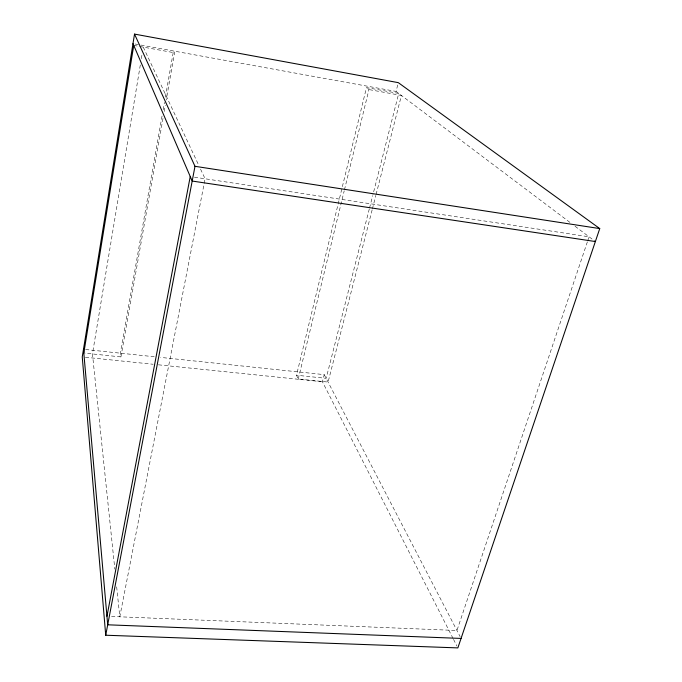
<?xml version="1.0" encoding="UTF-8"?>
<svg xmlns="http://www.w3.org/2000/svg" width="682" height="682" viewBox="0 0 682 682"><rect width="100%" height="100%" fill="white"/><g stroke="black" fill="none" stroke-linecap="round" stroke-linejoin="round"><path stroke-width="0.51" stroke-dasharray="3.41 2.56" d="M140.296 64.978L92.454 353.941L114.823 569.103M141.336 58.669L142.035 54.466M162.043 116.042L120.339 353.174L120.927 356.916L84.773 353.14M163.151 109.742L164.447 102.402M165.368 97.151L173.484 50.988L174.558 52.787L166.238 99.981M120.927 356.916L163.092 117.807M164.2 111.516L165.308 105.224M372.142 209.894L328.093 382.073L298.239 378.987L296.482 375.236L366.481 87.577L398.731 93.417L372.96 194.583M298.239 378.987L344.205 190.866M344.453 189.835L368.953 89.572L366.481 87.577M453.036 638.429L322.424 381.758L324.231 374.631L160.56 357.402M569.922 222.383L396.072 91.422L397.802 84.602M369.277 209.033L326.149 378.331L296.482 375.236M369.533 208.001L372.696 195.615M372.406 208.863L375.833 195.461M376.097 194.43L401.425 95.446L368.953 89.572M587.373 241.854L456.949 630.5L110.902 616.443M587.713 240.84L589.069 236.807L194.2 177.132M85.421 357.257L153.135 364.256M158.429 364.81L322.424 381.758M85.591 349.516L154.226 356.737M135.062 44.006L396.072 91.422M133.74 45.387L174.558 52.787M575.011 226.219L594.576 240.959M324.231 374.631L460.145 636.673M453.521 639.375L456.889 646.007M143.254 47.109L198.769 165.325M200.576 169.17L205.086 178.778L119.785 616.801L116.588 586.06"/><path stroke-width="1.02" d="M134.525 34.1L82.249 356.933L105.719 635.223L457.852 647.9L599.751 228.589L398.297 82.65L134.525 34.1L194.992 166.314L105.719 635.223M83.809 353.046L133.74 45.387M106.955 616.281L190.244 176.536M461.058 638.429L107.696 624.806L83.485 349.295M595.369 241.547L192.188 181.045L132.981 43.631M194.992 166.314L599.751 228.589"/></g></svg>
